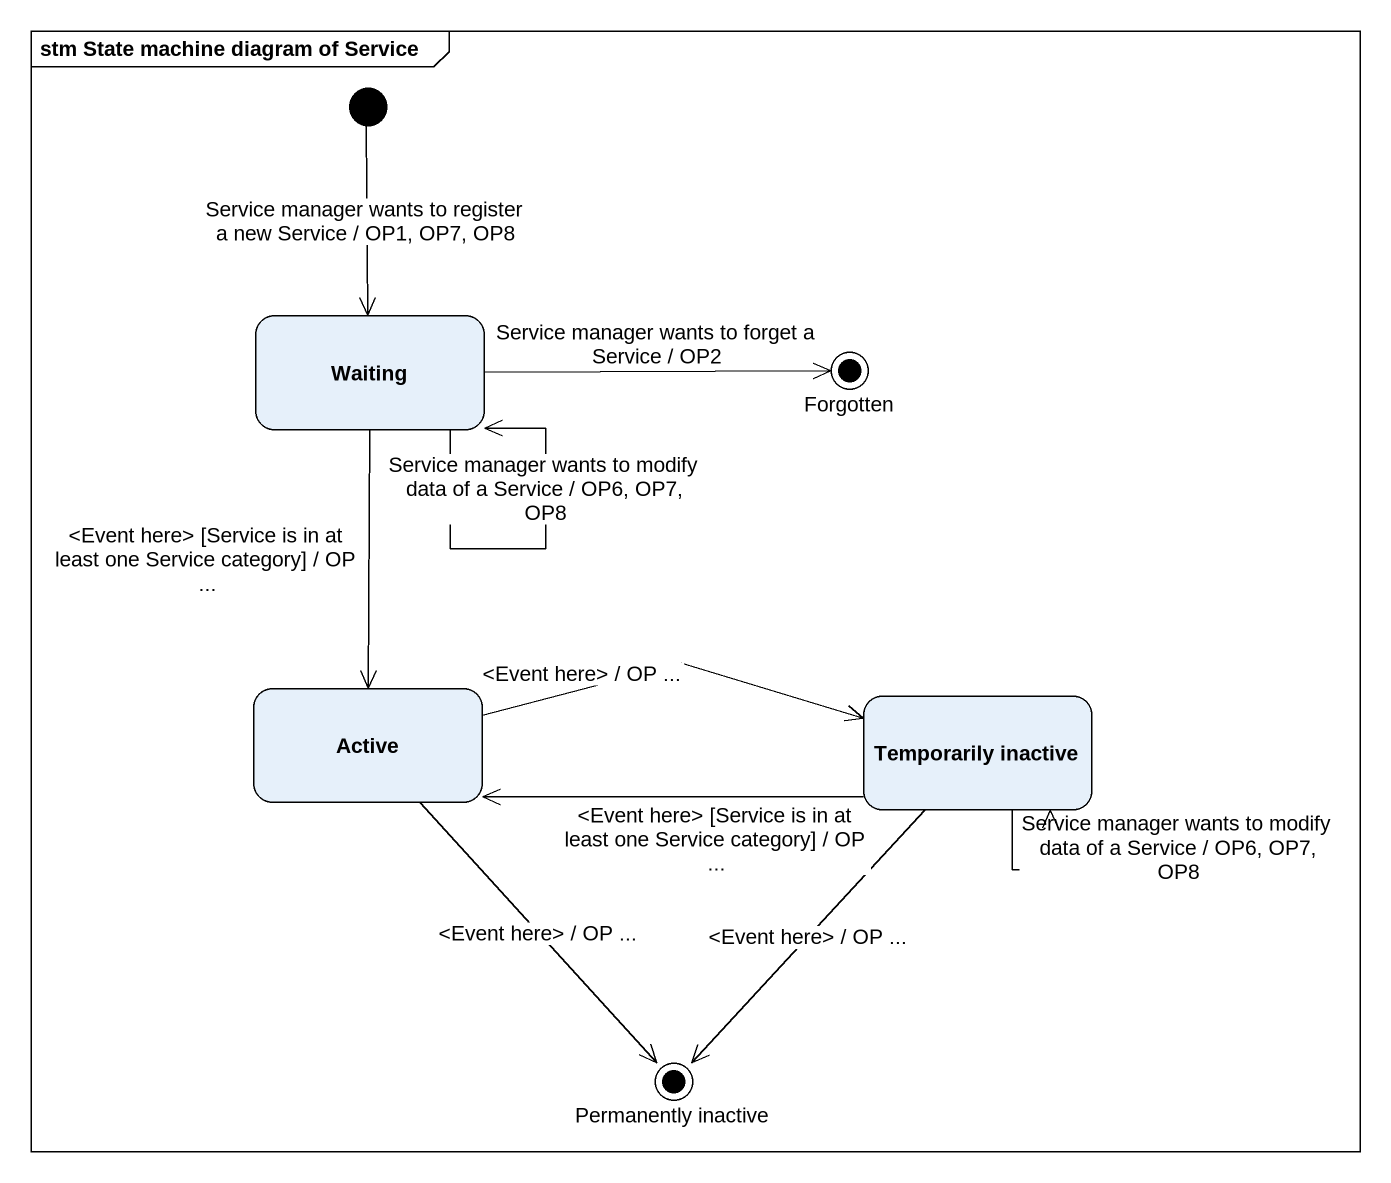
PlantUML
@startuml
mainframe stm State machine diagram of Service
hide empty description
state Waiting
state Forgotten <<end>>
state Active
state "Temporarily inactive" as Temporarily_inactive
state "Permanently inactive" as Permanently_inactive <<end>>
[*] --> Waiting : Service manager wants to register a new Service / OP1, OP7, OP8
Waiting --> Waiting : Service manager wants to modify data of a Service / OP6, OP7, OP8
Waiting -right-> Forgotten : Service manager wants to forget a Service / OP2
Waiting --> Active : <Event here> [Service is in at least one Service category] / OP ...
Active -right-> Temporarily_inactive : <Event here> / OP ...
Active --> Permanently_inactive : <Event here> / OP ...
Temporarily_inactive -left-> Active : <Event here> [Service is in at least one Service category] / OP ...
Temporarily_inactive --> Temporarily_inactive : Service manager wants to modify data of a Service / OP6, OP7, OP8
Temporarily_inactive --> Permanently_inactive : <Event here> / OP ...
@enduml
